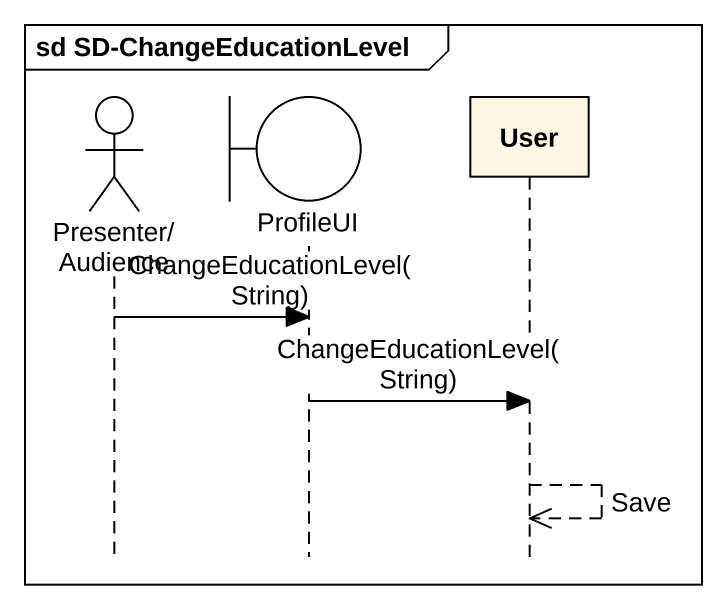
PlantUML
@startuml
mainframe sd SD-ChangeEducationLevel
hide footbox
actor "Presenter/Audience" as Presenter_Audience
boundary ProfileUI
participant User

Presenter_Audience -> ProfileUI : ChangeEducationLevel(String)
ProfileUI -> User : ChangeEducationLevel(String)
User -->> User : Save
@enduml
